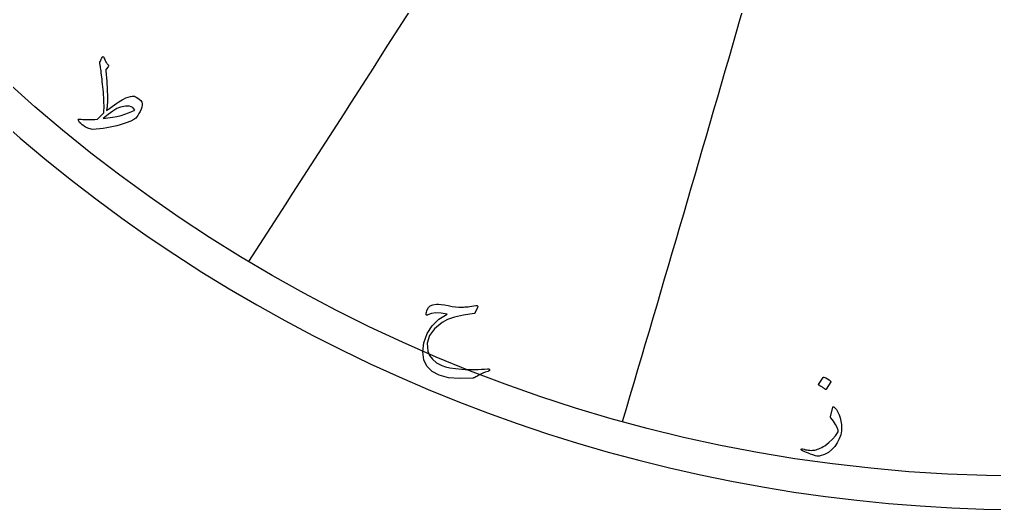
# Model space of a CAD drawing. Header units: millimetres. Extents: x -68 to 68, y -68 to 70.
# Drawn here: x -44.53 to -1.37, y -68.48 to -46.8 of the extents above; entities that cross this region are included whole.
import ezdxf

# ---------------------------------------------------------------- set-up
doc = ezdxf.new("R2010")
doc.units = ezdxf.units.MM
for name, color, linetype in [('CUT_OUTER', 1, 'Continuous'), ('ENGRAVE', 7, 'Continuous'), ('TEXT', 5, 'Continuous')]:
    doc.layers.add(name, color=color, linetype=linetype)

msp = doc.modelspace()

# ---------------------------------------------------------------- linework, layer by layer
at = {"layer": 'CUT_OUTER'}
msp.add_arc((-0.0002, -0.0002), 68.4749, 142.031029, 87.802838, dxfattribs=at)
at = {"layer": 'ENGRAVE'}
msp.add_circle((0, 0), 67, dxfattribs=at)
for centre, radius, start, end in [((-1083.7769, 625.7189), 1252.206, 326.9332513, 328.6864494), ((-2417.5214, 647.7729), 2503.1866, 343.4662896, 344.3428886)]:
    msp.add_arc(centre, radius, start, end, dxfattribs=at)
at = {"layer": 'TEXT'}
for points in [[(-40.9659, -48.6846), (-40.9457, -48.6383), (-40.9276, -48.5973), (-40.9116, -48.5617), (-40.8977, -48.5313), (-40.8863, -48.5066), (-40.8775, -48.4877), (-40.8714, -48.4747), (-40.8679, -48.4675), (-40.8608, -48.4582), (-40.852, -48.4515), (-40.8416, -48.4475), (-40.8296, -48.4462), (-40.8198, -48.4478), (-40.8115, -48.4526), (-40.8049, -48.4606), (-40.7998, -48.4717), (-40.7775, -48.526), (-40.7572, -48.5739), (-40.7391, -48.6154), (-40.7232, -48.6506), (-40.714, -48.666), (-40.7035, -48.6825), (-40.6916, -48.7001), (-40.6785, -48.7187), (-40.6637, -48.7384), (-40.6471, -48.7591), (-40.6286, -48.781), (-40.6082, -48.8039), (-40.5954, -48.827), (-40.5912, -48.8496), (-40.5954, -48.8717), (-40.6082, -48.8933), (-40.6891, -48.9997), (-40.7, -49.017), (-40.7072, -49.0349), (-40.7107, -49.0532), (-40.7104, -49.0721), (-40.6689, -49.5408), (-40.6423, -49.9205), (-40.6306, -50.2114), (-40.6337, -50.4134), (-40.6381, -50.4889), (-40.6428, -50.5576), (-40.6477, -50.6198), (-40.6529, -50.6753), (-40.6584, -50.7244), (-40.6641, -50.7674), (-40.6701, -50.8042), (-40.6763, -50.835), (-40.549, -50.7376), (-40.431, -50.6497), (-40.3222, -50.5715), (-40.2228, -50.5028), (-40.133, -50.4435), (-40.0531, -50.3932), (-39.9829, -50.3519), (-39.9227, -50.3197), (-39.8154, -50.2718), (-39.7151, -50.2346), (-39.6217, -50.208), (-39.5352, -50.192), (-39.4894, -50.1907), (-39.4415, -50.1994), (-39.3915, -50.2183), (-39.3393, -50.2473), (-39.236, -50.3205), (-39.1605, -50.3911), (-39.1126, -50.4589), (-39.0923, -50.5241), (-39.0937, -50.5968), (-39.1104, -50.6785), (-39.1426, -50.7692), (-39.1903, -50.869), (-39.2435, -50.9672), (-39.2925, -51.0489), (-39.3372, -51.1141), (-39.3776, -51.1628), (-39.4607, -51.2243), (-39.6033, -51.2938), (-39.8056, -51.3712), (-40.0674, -51.4566), (-40.2134, -51.4989), (-40.3618, -51.5365), (-40.5125, -51.5692), (-40.6657, -51.5971), (-40.8207, -51.6206), (-40.9771, -51.6397), (-41.1347, -51.6546), (-41.2937, -51.6653), (-41.3519, -51.6536), (-41.4071, -51.6397), (-41.4594, -51.6238), (-41.5088, -51.6057), (-41.5558, -51.5854), (-41.6009, -51.5631), (-41.6441, -51.5386), (-41.6855, -51.512), (-41.7581, -51.4588), (-41.8186, -51.4055), (-41.8667, -51.3523), (-41.9027, -51.2991), (-41.9223, -51.2549), (-41.9261, -51.2246), (-41.9138, -51.2081), (-41.8856, -51.2054), (-41.8059, -51.2149), (-41.7201, -51.2219), (-41.6281, -51.2266), (-41.5301, -51.2288), (-41.4259, -51.2287), (-41.3156, -51.2262), (-41.1991, -51.2212), (-41.0766, -51.2139), (-40.7956, -50.9371), (-40.7904, -50.8259), (-40.7876, -50.7136), (-40.7872, -50.6002), (-40.7892, -50.4858), (-40.7933, -50.37), (-40.7993, -50.2527), (-40.8071, -50.1337), (-40.8168, -50.0131), (-40.8278, -49.8938), (-40.8392, -49.7784), (-40.8512, -49.667), (-40.8637, -49.5597), (-40.8762, -49.456), (-40.8882, -49.3558), (-40.8996, -49.2591), (-40.9105, -49.1658), (-40.9208, -49.0794), (-40.9302, -49.0035), (-40.9389, -48.9379), (-40.9467, -48.8826), (-40.9538, -48.8375), (-40.96, -48.8023), (-40.9655, -48.7768), (-40.9701, -48.7613), (-40.9731, -48.7437), (-40.9733, -48.7251), (-40.9709, -48.7054), (-40.9659, -48.6846)], [(-40.0547, -50.6774), (-40.2194, -50.7458), (-40.4027, -50.8531), (-40.6047, -50.9992), (-40.8254, -51.1841), (-40.6115, -51.1576), (-40.4086, -51.125), (-40.2166, -51.0863), (-40.0355, -51.0415), (-39.8656, -50.991), (-39.7071, -50.9356), (-39.56, -50.875), (-39.4245, -50.8094), (-39.5165, -50.6958), (-39.6523, -50.6359), (-39.8316, -50.6298), (-40.0547, -50.6774)], [(-24.2497, -59.5363), (-24.3519, -59.7662), (-24.3612, -59.7814), (-24.3722, -59.7928), (-24.3847, -59.8005), (-24.3988, -59.8045), (-24.8712, -59.879), (-25.2664, -59.9706), (-25.5844, -60.0792), (-25.8252, -60.2048), (-26.1629, -60.4802), (-26.3798, -60.7828), (-26.4759, -61.1125), (-26.4512, -61.4694), (-26.3761, -61.6626), (-26.2489, -61.8335), (-26.0695, -61.982), (-25.838, -62.1081), (-25.6754, -62.1645), (-25.4729, -62.2103), (-25.2304, -62.2455), (-24.9481, -62.2699), (-24.798, -62.2771), (-24.65, -62.2816), (-24.5042, -62.2835), (-24.3604, -62.2827), (-24.2194, -62.2795), (-24.0815, -62.2742), (-23.9469, -62.2667), (-23.8154, -62.2572), (-23.7845, -62.255), (-23.7601, -62.2572), (-23.742, -62.2635), (-23.7303, -62.2742), (-23.7239, -62.2872), (-23.7217, -62.3008), (-23.7239, -62.3149), (-23.7303, -62.3295), (-23.7349, -62.3374), (-23.7404, -62.3439), (-23.7466, -62.3491), (-23.7537, -62.353), (-23.7613, -62.3563), (-23.7691, -62.3599), (-23.7772, -62.3637), (-23.7856, -62.3679), (-23.9083, -62.407), (-24.0166, -62.4477), (-24.1106, -62.49), (-24.1901, -62.5339), (-24.2411, -62.5656), (-24.2875, -62.5925), (-24.3294, -62.6146), (-24.3668, -62.6319), (-24.3992, -62.6452), (-24.4259, -62.6553), (-24.4471, -62.6622), (-24.4626, -62.6659), (-25.0449, -62.6875), (-25.5399, -62.6457), (-25.9476, -62.5406), (-26.2681, -62.3721), (-26.4996, -62.1411), (-26.6364, -61.8526), (-26.6784, -61.5067), (-26.6257, -61.1032), (-26.4863, -60.6968), (-26.2681, -60.3506), (-25.9711, -60.0645), (-25.5953, -59.8386), (-25.8614, -59.7878), (-26.0935, -59.7758), (-26.2915, -59.8027), (-26.4554, -59.8684), (-26.4698, -59.8737), (-26.4831, -59.8769), (-26.4953, -59.878), (-26.5065, -59.8769), (-26.5158, -59.8734), (-26.5225, -59.8673), (-26.5265, -59.8585), (-26.5278, -59.8471), (-26.5219, -59.7941), (-26.5129, -59.7417), (-26.5007, -59.6898), (-26.4852, -59.6385), (-26.4309, -59.5387), (-26.3447, -59.4649), (-26.2265, -59.4173), (-26.0764, -59.3957), (-25.9814, -59.3965), (-25.8625, -59.4075), (-25.7196, -59.4285), (-25.5527, -59.4596), (-25.3805, -59.4908), (-25.2216, -59.5118), (-25.0761, -59.5227), (-24.9438, -59.5235), (-24.8802, -59.5207), (-24.8129, -59.5166), (-24.7418, -59.5111), (-24.667, -59.5043), (-24.5885, -59.4959), (-24.5063, -59.4857), (-24.4203, -59.4736), (-24.3306, -59.4596), (-24.2793, -59.458), (-24.2487, -59.4703), (-24.2388, -59.4963), (-24.2497, -59.5363)], [(-8.9587, -62.6301), (-8.9534, -62.6248), (-8.946, -62.6216), (-8.9364, -62.6206), (-8.9247, -62.6216), (-8.8419, -62.6552), (-8.7639, -62.6961), (-8.6907, -62.7446), (-8.6224, -62.8005), (-8.6157, -62.809), (-8.6128, -62.8175), (-8.6136, -62.826), (-8.6181, -62.8345), (-8.8182, -63.1581), (-8.8257, -63.1659), (-8.8353, -63.1677), (-8.847, -63.1637), (-8.8608, -63.1539), (-8.8728, -63.1454), (-8.8917, -63.1326), (-8.9175, -63.1156), (-8.9502, -63.0943), (-8.9904, -63.0687), (-9.0386, -63.0389), (-9.0947, -63.0049), (-9.1589, -62.9665), (-9.1674, -62.9601), (-9.1716, -62.9538), (-9.1716, -62.9474), (-9.1674, -62.941)], [(-8.5244, -63.9544), (-8.522, -63.9467), (-8.5191, -63.9406), (-8.5156, -63.936), (-8.5116, -63.9331), (-8.4997, -63.9321), (-8.485, -63.9374), (-8.4677, -63.9491), (-8.4478, -63.9672), (-8.3701, -64.0595), (-8.303, -64.1662), (-8.2466, -64.2873), (-8.2008, -64.4228), (-8.1651, -64.5686), (-8.1433, -64.7123), (-8.1353, -64.8539), (-8.1412, -64.9934), (-8.179, -65.177), (-8.2413, -65.3532), (-8.328, -65.5219), (-8.4393, -65.6832), (-8.5723, -65.8293), (-8.7245, -65.9482), (-8.8959, -66.0401), (-9.0865, -66.1047), (-9.1376, -66.1156), (-9.1887, -66.1186), (-9.2398, -66.1135), (-9.2909, -66.1005), (-9.4086, -66.0594), (-9.515, -66.0212), (-9.6098, -65.9859), (-9.6933, -65.9536), (-9.765, -65.9242), (-9.8247, -65.8977), (-9.8725, -65.8741), (-9.9083, -65.8535), (-9.9157, -65.8471), (-9.9211, -65.8407), (-9.9243, -65.8343), (-9.9253, -65.828), (-9.9245, -65.8197), (-9.9221, -65.812), (-9.9181, -65.8048), (-9.9125, -65.7981), (-9.9054, -65.7931), (-9.8966, -65.7907), (-9.8862, -65.791), (-9.8742, -65.7939), (-9.8013, -65.8135), (-9.7316, -65.8296), (-9.665, -65.8422), (-9.6017, -65.8514), (-9.541, -65.8571), (-9.4825, -65.8594), (-9.4261, -65.8582), (-9.3718, -65.8535), (-9.3176, -65.8449), (-9.2616, -65.8317), (-9.2037, -65.814), (-9.144, -65.7918), (-9.0824, -65.7647), (-9.0189, -65.7327), (-8.9536, -65.6956), (-8.8864, -65.6534), (-8.6977, -65.5176), (-8.5361, -65.3702), (-8.4017, -65.2111), (-8.2945, -65.0402), (-8.2876, -65.0264), (-8.2838, -65.0104), (-8.2833, -64.9923), (-8.286, -64.9721), (-8.3307, -64.8526), (-8.4009, -64.7198), (-8.4967, -64.5737), (-8.6181, -64.4143), (-8.6234, -64.4042), (-8.6266, -64.3951), (-8.6277, -64.3871), (-8.6266, -64.3802)]]:
    msp.add_lwpolyline(points, close=True, dxfattribs=at)

doc.saveas('drawing.dxf')
